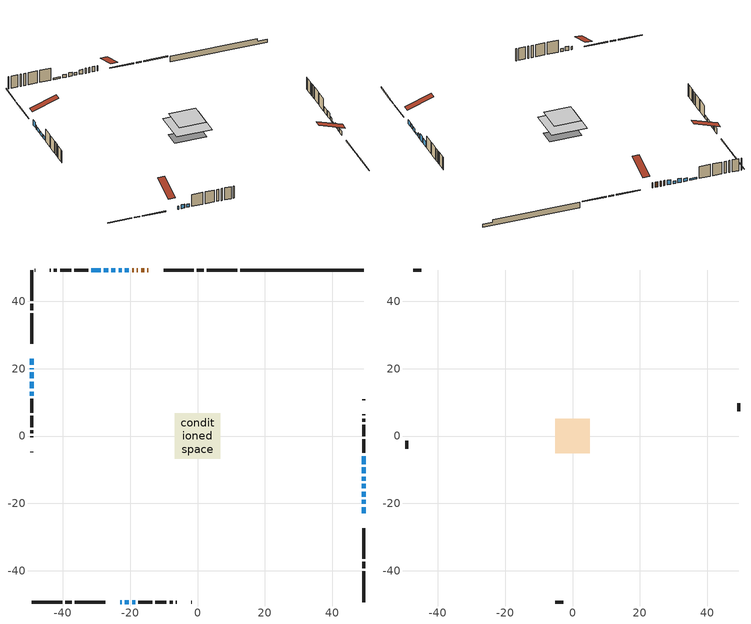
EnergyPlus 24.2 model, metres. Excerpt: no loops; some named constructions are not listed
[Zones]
conditioned space
 floor outside (Floor1 construction): -2.73,-2.73 -2.73,2.73 2.73,2.73 2.73,-2.73 z0.89
 floor adiabatic (AdiabaticFloorConstruction): -6.73,-6.73 -6.73,6.73 6.73,6.73 6.73,-6.73 z3.33
 floor foundation (Slab1 construction): -6,-3.15 -6,3.15 6,3.15 6,-3.15 z-1.4
 wall outside (RimJoist1 construction): 11.8,49.3 2.73,49.3 / -49.3,-49.3 -40.23,-49.3 / -49.3,49.3 -49.3,40.23 / 49.3,-49.3 49.3,-40.23 z0.89:1.19
 wall outside (RimJoist2 construction): 1.8,49.3 -0.18,49.3 / -39.3,-49.3 -37.32,-49.3 / -49.3,39.3 -49.3,37.32 / 49.3,-39.3 49.3,-37.32 z0.89:1.19
 wall outside (RimJoist3 construction): -1.11,49.3 -10.07,49.3 / -36.39,-49.3 -27.43,-49.3 / -49.3,36.39 -49.3,27.43 / 49.3,-36.39 49.3,-27.43 z0.89:1.19
 wall outside (AdiabaticWallConstruction 1): -14.57,49.3 -14.92,49.3 / -15.85,49.3 -16.76,49.3 / -17.69,49.3 -17.99,49.3 / -18.92,49.3 -19.45,49.3 z0.89:2.92
 wall outside (AdiabaticWallConstruction): 49.3,-22.94 49.3,-21.11 / 49.3,-20.18 49.3,-18.96 / -24.37,49.3 -25.59,49.3 / 49.3,-18.03 49.3,-16.51 / 49.3,-13.28 49.3,-12.06 / -21.6,-49.3 -20.38,-49.3 z0.89:2.41; -20.38,49.3 -21.6,49.3 z0.89:2.67; -22.53,49.3 -23.45,49.3 z0.89:1.96; -49.3,22.94 -49.3,21.11 z0.89:3.02; -49.3,20.18 -49.3,19.85 z0.89:2.42; -49.3,18.92 -49.3,17.09 / -49.3,16.17 -49.3,14.13 / -22.94,-49.3 -22.53,-49.3 / -26.52,49.3 -27.86,49.3 / -19.45,-49.3 -18.53,-49.3 z0.89:2.11; 49.3,-15.58 49.3,-14.21 / -28.78,49.3 -31.53,49.3 z0.89:1.5; -49.3,13.2 -49.3,11.98 z0.89:2.26; 49.3,-11.13 49.3,-9.33 z0.89:3.25; 49.3,-8.4 49.3,-5.96 z0.89:2.97
 wall outside (Wall1 construction): -32.46,49.3 -36.55,49.3 / -17.6,-49.3 -13.5,-49.3 / -49.3,11.05 -49.3,6.96 / 49.3,-5.03 49.3,-0.93 z0.89:5.77
 wall outside (Wall2 construction): -37.48,49.3 -40.84,49.3 / -12.57,-49.3 -9.22,-49.3 / -49.3,6.03 -49.3,2.67 / 49.3,0 49.3,3.35 z0.89:5.77
 wall outside (Wall3 construction): -41.77,49.3 -42.67,49.3 / -8.29,-49.3 -7.39,-49.3 / -49.3,1.74 -49.3,0.85 / 49.3,4.28 49.3,5.18 z0.89:5.77
 wall outside (Wall4 construction): -43.59,49.3 -43.95,49.3 / -6.46,-49.3 -6.11,-49.3 / -49.3,-0.08 -49.3,-0.43 / 49.3,6.11 49.3,6.46 z0.89:5.77
 wall outside (Wall6 construction): -48.18,49.3 -48.38,49.3 / -1.88,-49.3 -1.68,-49.3 / -49.3,-4.67 -49.3,-4.86 / 49.3,10.69 49.3,10.89 z0.89:5.77
 wall foundation (FoundationWall1 construction): 12.73,49.3,-1.4 12.73,49.3,0.89 45.65,49.3,0.89 45.65,49.3,-0.09 49.3,49.3,-0.09 49.3,49.3,-1.4
 window (WindowConstruction): 49.3,-22.94 49.3,-21.11 z0.89:2.41
 window (WindowConstruction 7): 49.3,-20.18 49.3,-18.96 z0.89:2.41
 window (WindowConstruction 8): -20.38,49.3 -21.6,49.3 z0.89:2.67
 window (WindowConstruction 9): -22.53,49.3 -23.45,49.3 z0.89:1.96
 window (WindowConstruction 10): -49.3,22.94 -49.3,21.11 z0.89:3.02
 window (WindowConstruction 11): -49.3,20.18 -49.3,19.85 z0.89:2.41
 window (WindowConstruction 12): -24.37,49.3 -25.59,49.3 z0.89:2.41
 window (WindowConstruction 13): -49.3,18.92 -49.3,17.09 z0.89:2.11
 window (WindowConstruction 1): 49.3,-18.03 49.3,-16.51 z0.89:2.41
 window (WindowConstruction 15): -49.3,16.17 -49.3,14.13 z0.89:2.11
 window (WindowConstruction 16): -22.94,-49.3 -22.53,-49.3 z0.89:2.11
 window (WindowConstruction 19): -26.52,49.3 -27.86,49.3 z0.89:2.11
 window (WindowConstruction 17): 49.3,-15.58 49.3,-14.21 z0.89:1.5
 window (WindowConstruction 18): -28.78,49.3 -31.53,49.3 z0.89:1.5
 window (WindowConstruction 2): 49.3,-13.28 49.3,-12.06 z0.89:2.41
 window (WindowConstruction 3): -49.3,13.2 -49.3,11.98 z0.89:2.26
 window (WindowConstruction 4): -21.6,-49.3 -20.38,-49.3 z0.89:2.41
 window (WindowConstruction 14): -19.45,-49.3 -18.53,-49.3 z0.89:2.11
 window (WindowConstruction 5): 49.3,-11.13 49.3,-9.33 z0.89:3.25
 window (WindowConstruction 6): 49.3,-8.4 49.3,-5.96 z0.89:2.97
 door (Door): -14.57,49.3 -14.92,49.3 z0.89:2.92
 door (Door 1): -15.85,49.3 -16.76,49.3 z0.89:2.92
 door (Door 2): -17.69,49.3 -17.99,49.3 z0.89:2.92
 door (Door 3): -18.92,49.3 -19.45,49.3 z0.89:2.92
 ceiling adiabatic (AdiabaticFloorConstruction): 6.73,-6.73 6.73,6.73 -6.73,6.73 -6.73,-6.73 z3.33
attic - vented
 floor to conditioned space (Floor2 construction Reversed): -5.13,-5.13 -5.13,5.13 5.13,5.13 5.13,-5.13 z5.77
 wall outside (Wall5 construction): -44.87,49.3 -47.25,49.3 / -5.18,-49.3 -2.81,-49.3 / -49.3,-1.36 -49.3,-3.74 / 49.3,7.39 49.3,9.76 z0.89:5.77
 roof outside (Roof1 construction): -13.64,49.3,5.77 -13.64,39.3,9.1 -11,39.3,9.1 -11,49.3,5.77; -23.87,-49.3,5.77 -23.87,-39.3,9.1 -26.5,-39.3,9.1 -26.5,-49.3,5.77; -49.3,23.87,5.77 -39.3,23.87,9.1 -39.3,26.5,9.1 -49.3,26.5,5.77; 49.3,-23.87,5.77 39.3,-23.87,9.1 39.3,-26.5,9.1 49.3,-26.5,5.77
[Schedule:Day:Interval]
clothes dryer exhaust 0 schedule day: No, 01:00, 0.123457, 02:00, 0.0740741, 03:00, 0.0493827, 04:00, 0.0246914, 05:00, 0.0493827, 06:00, 0.0740741, 07:00, 0.197531, 08:00, 0.395062, 09:00, 0.592593, 10:00, 0.839506, 11:00, 0.962963, 12:00, 1, 13:00, 0.91358, 14:00, 0.82716, 15:00, 0.716049, 16:00, 0.753086, 17:00, 0.679012, 18:00, 0.666667, 20:00, 0.62963, 21:00, 0.641975, 22:00, 0.666667, 23:00, 0.54321, 24:00, 0.296296
clothes dryer exhaust 0 schedule default day; cooling season schedule day; cooling season schedule day 2; cooling season schedule default day; exterior lighting schedule default day; natural vent schedule default day: No, 24:00, 0
cooling season schedule day 1: No, 24:00, 1
exterior lighting schedule day 10: No, 01:00, 0.552381, 03:00, 0.510952, 05:00, 0.483333, 06:00, 0.538571, 07:00, 0.607619, 08:00, 0.56619, 09:00, 0.428095, 10:00, 0.345238, 12:00, 0.331429, 13:00, 0.345238, 14:00, 0.386667, 15:00, 0.414286, 16:00, 0.483333, 17:00, 0.607619, 18:00, 0.773333, 19:00, 0.88381, 20:00, 0.939048, 21:00, 0.966667, 22:00, 0.897619, 23:00, 0.773333, 24:00, 0.649048
exterior lighting schedule day 11: No, 01:00, 0.571429, 03:00, 0.528571, 05:00, 0.5, 06:00, 0.557143, 07:00, 0.628571, 08:00, 0.585714, 09:00, 0.442857, 10:00, 0.357143, 12:00, 0.342857, 13:00, 0.357143, 14:00, 0.4, 15:00, 0.428571, 16:00, 0.5, 17:00, 0.628571, 18:00, 0.8, 19:00, 0.914286, 20:00, 0.971429, 21:00, 1, 22:00, 0.928571, 23:00, 0.8, 24:00, 0.671429
exterior lighting schedule day 8: No, 01:00, 0.466667, 03:00, 0.431667, 05:00, 0.408333, 06:00, 0.455, 07:00, 0.513333, 08:00, 0.478333, 09:00, 0.361667, 10:00, 0.291667, 12:00, 0.28, 13:00, 0.291667, 14:00, 0.326667, 15:00, 0.35, 16:00, 0.408333, 17:00, 0.513333, 18:00, 0.653333, 19:00, 0.746667, 20:00, 0.793333, 21:00, 0.816667, 22:00, 0.758333, 23:00, 0.653333, 24:00, 0.548333
exterior lighting schedule day 9: No, 01:00, 0.509524, 03:00, 0.47131, 05:00, 0.445833, 06:00, 0.496786, 07:00, 0.560476, 08:00, 0.522262, 09:00, 0.394881, 10:00, 0.318452, 12:00, 0.305714, 13:00, 0.318452, 14:00, 0.356667, 15:00, 0.382143, 16:00, 0.445833, 17:00, 0.560476, 18:00, 0.713333, 19:00, 0.815238, 20:00, 0.86619, 21:00, 0.891667, 22:00, 0.827976, 23:00, 0.713333, 24:00, 0.59869
[Schedule:Week:Daily]
clothes dryer exhaust 0 schedule Week Rule - Jan1-Dec31: clothes dryer exhaust 0 schedule day, clothes dryer exhaust 0 schedule day, clothes dryer exhaust 0 schedule day, clothes dryer exhaust 0 schedule day, clothes dryer exhaust 0 schedule day, clothes dryer exhaust 0 schedule day, clothes dryer exhaust 0 schedule day, clothes dryer exhaust 0 schedule default day, clothes dryer exhaust 0 schedule default day, clothes dryer exhaust 0 schedule default day, clothes dryer exhaust 0 schedule default day, clothes dryer exhaust 0 schedule default day
cooling season schedule Week Rule - Jan1-May26: cooling season schedule day, cooling season schedule day, cooling season schedule day, cooling season schedule day, cooling season schedule day, cooling season schedule day, cooling season schedule day, cooling season schedule default day, cooling season schedule default day, cooling season schedule default day, cooling season schedule default day, cooling season schedule default day
cooling season schedule Week Rule - May27-Jun2: cooling season schedule day, cooling season schedule day, cooling season schedule day, cooling season schedule day, cooling season schedule day, cooling season schedule day 1, cooling season schedule day 1, cooling season schedule default day, cooling season schedule default day, cooling season schedule default day, cooling season schedule default day, cooling season schedule default day
cooling season schedule Week Rule - Jun3-Sep29: cooling season schedule day 1, cooling season schedule day 1, cooling season schedule day 1, cooling season schedule day 1, cooling season schedule day 1, cooling season schedule day 1, cooling season schedule day 1, cooling season schedule default day, cooling season schedule default day, cooling season schedule default day, cooling season schedule default day, cooling season schedule default day
cooling season schedule Week Rule - Sep30-Oct6: cooling season schedule day 1, cooling season schedule day 2, cooling season schedule day 2, cooling season schedule day 2, cooling season schedule day 2, cooling season schedule day 2, cooling season schedule day 2, cooling season schedule default day, cooling season schedule default day, cooling season schedule default day, cooling season schedule default day, cooling season schedule default day
cooling season schedule Week Rule - Oct7-Dec31: cooling season schedule day 2, cooling season schedule day 2, cooling season schedule day 2, cooling season schedule day 2, cooling season schedule day 2, cooling season schedule day 2, cooling season schedule day 2, cooling season schedule default day, cooling season schedule default day, cooling season schedule default day, cooling season schedule default day, cooling season schedule default day
exterior lighting schedule Week Rule - Sep30-Oct6: exterior lighting schedule day 8, exterior lighting schedule day 9, exterior lighting schedule day 9, exterior lighting schedule day 9, exterior lighting schedule day 9, exterior lighting schedule day 9, exterior lighting schedule day 9, exterior lighting schedule default day, exterior lighting schedule default day, exterior lighting schedule default day, exterior lighting schedule default day, exterior lighting schedule default day
exterior lighting schedule Week Rule - Oct7-Oct27: exterior lighting schedule day 9, exterior lighting schedule day 9, exterior lighting schedule day 9, exterior lighting schedule day 9, exterior lighting schedule day 9, exterior lighting schedule day 9, exterior lighting schedule day 9, exterior lighting schedule default day, exterior lighting schedule default day, exterior lighting schedule default day, exterior lighting schedule default day, exterior lighting schedule default day
exterior lighting schedule Week Rule - Oct28-Nov3: exterior lighting schedule day 9, exterior lighting schedule day 9, exterior lighting schedule day 9, exterior lighting schedule day 9, exterior lighting schedule day 10, exterior lighting schedule day 10, exterior lighting schedule day 10, exterior lighting schedule default day, exterior lighting schedule default day, exterior lighting schedule default day, exterior lighting schedule default day, exterior lighting schedule default day
exterior lighting schedule Week Rule - Nov4-Nov24: exterior lighting schedule day 10, exterior lighting schedule day 10, exterior lighting schedule day 10, exterior lighting schedule day 10, exterior lighting schedule day 10, exterior lighting schedule day 10, exterior lighting schedule day 10, exterior lighting schedule default day, exterior lighting schedule default day, exterior lighting schedule default day, exterior lighting schedule default day, exterior lighting schedule default day
exterior lighting schedule Week Rule - Nov25-Dec1: exterior lighting schedule day 10, exterior lighting schedule day 10, exterior lighting schedule day 10, exterior lighting schedule day 10, exterior lighting schedule day 10, exterior lighting schedule day 10, exterior lighting schedule day 11, exterior lighting schedule default day, exterior lighting schedule default day, exterior lighting schedule default day, exterior lighting schedule default day, exterior lighting schedule default day
exterior lighting schedule Week Rule - Dec2-Dec31: exterior lighting schedule day 11, exterior lighting schedule day 11, exterior lighting schedule day 11, exterior lighting schedule day 11, exterior lighting schedule day 11, exterior lighting schedule day 11, exterior lighting schedule day 11, exterior lighting schedule default day, exterior lighting schedule default day, exterior lighting schedule default day, exterior lighting schedule default day, exterior lighting schedule default day
natural vent schedule Week Rule - Jan1-Dec31: natural vent schedule default day, natural vent schedule default day, natural vent schedule default day, natural vent schedule default day, natural vent schedule default day, natural vent schedule default day, natural vent schedule default day, natural vent schedule default day, natural vent schedule default day, natural vent schedule default day, natural vent schedule default day, natural vent schedule default day
[Schedule:Year]
clothes dryer exhaust 0 schedule: clothes dryer exhaust 0 schedule Week Rule - Jan1-Dec31, 1, 1, 12, 31
cooling season schedule: cooling season schedule Week Rule - Jan1-May26, 1, 1, 5, 26, cooling season schedule Week Rule - May27-Jun2, 5, 27, 6, 2, cooling season schedule Week Rule - Jun3-Sep29, 6, 3, 9, 29, cooling season schedule Week Rule - Sep30-Oct6, 9, 30, 10, 6, cooling season schedule Week Rule - Oct7-Dec31, 10, 7, 12, 31
natural vent schedule: natural vent schedule Week Rule - Jan1-Dec31, 1, 1, 12, 31
